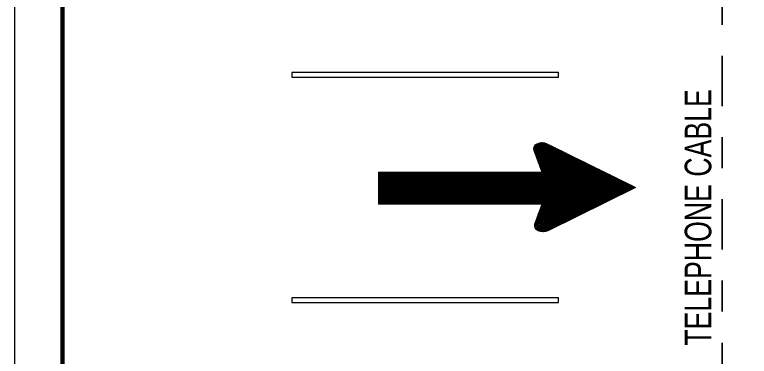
# Model space of a CAD drawing. Extents: x -7.2 to 22.3, y -5 to 5.8.
# Drawn here: x -7.166 to -4.8, y -2.483 to -1.382 of the extents above; entities that cross this region are included whole.
import ezdxf
from ezdxf.enums import TextEntityAlignment as Align

# ---------------------------------------------------------------- set-up
doc = ezdxf.new("R2010")
doc.units = 0
doc.header["$LTSCALE"] = 0.027
doc.linetypes.add('LONG_DASH_SHORT_DASH', pattern=[9.9, 6, -1.2, 1.5, -1.2])
doc.layers.add('1', color=7, linetype='Continuous', lineweight=13)
doc.layers.add('2', color=7, linetype='Continuous', lineweight=13)

msp = doc.modelspace()

# ---------------------------------------------------------------- linework, layer by layer
at = {"layer": '1', "lineweight": 25}
for points in [[(6.58439, 5.75421), (6.58439, -4.87079), (-7.16561, -4.87079), (-7.16561, 5.75421)], [(-6.27286, -1.58371), (-5.41378, -1.58371), (-5.41378, -1.56872), (-6.27286, -1.56872)], [(-6.27286, -2.3096), (-5.41378, -2.3096), (-5.41378, -2.29451), (-6.27286, -2.29451)]]:
    msp.add_lwpolyline(points, close=True, dxfattribs=at)
at = {"layer": '1', "lineweight": 106}
msp.add_lwpolyline([(-7.01184, -4.33875), (6.39292, -4.33875), (6.39292, 5.2724), (-7.01184, 5.2724)], close=True, dxfattribs=at)
at = {"layer": '1', "linetype": 'LONG_DASH_SHORT_DASH', "lineweight": 35}
msp.add_lwpolyline([(-4.90044, -0.1147), (-4.88695, -0.12902), (-4.88697, -4.08815)], dxfattribs=at)
at = {"layer": '2'}
for p, q in [((-5.467, -1.79391), (-5.49452, -1.81383)), ((-5.46359, -1.79431), (-5.49452, -1.81695)), ((-5.47127, -1.79431), (-5.49452, -1.81061)), ((-5.46026, -1.79512), (-5.49366, -1.81856)), ((-5.45761, -1.79572), (-5.49366, -1.82108)), ((-5.47659, -1.79572), (-5.49271, -1.8078)), ((-5.45505, -1.79633), (-5.49271, -1.82279)), ((-5.4523, -1.79683), (-5.491, -1.8251)), ((-5.44973, -1.79814), (-5.491, -1.82711)), ((-5.44812, -1.79924), (-5.49034, -1.82893)), ((-5.44547, -1.80045), (-5.48948, -1.83054)), ((-5.48418, -1.79874), (-5.48854, -1.80176)), ((-5.44385, -1.80116), (-5.48854, -1.83355)), ((-5.44044, -1.80236), (-5.48759, -1.83486)), ((-5.43873, -1.80357), (-5.48683, -1.83728)), ((-5.43693, -1.80478), (-5.48598, -1.83919)), ((-5.43522, -1.80528), (-5.48598, -1.841)), ((-5.43266, -1.80639), (-5.48503, -1.84342)), ((-5.43086, -1.8084), (-5.48418, -1.84563)), ((-5.42829, -1.809), (-5.48332, -1.84764)), ((-5.42583, -1.80941), (-5.48332, -1.84935)), ((-5.42402, -1.81061), (-5.48171, -1.85167)), ((-5.42231, -1.81182), (-5.48076, -1.85358)), ((-5.41976, -1.81302), (-5.48076, -1.85609)), ((-5.41738, -1.81383), (-5.47914, -1.85791)), ((-5.41539, -1.81554), (-5.47914, -1.86022)), ((-5.41292, -1.81695), (-5.4782, -1.86223)), ((-5.41121, -1.81725), (-5.47659, -1.86384)), ((-5.40866, -1.81856), (-5.47659, -1.86575)), ((-5.40676, -1.81937), (-5.47564, -1.86817)), ((-5.40448, -1.82037), (-5.47478, -1.86998)), ((-5.40259, -1.82148), (-5.47478, -1.87179)), ((-5.45068, -1.79814), (-5.16464, -1.9388)), ((-5.38294, -1.83124), (-5.61311, -1.99314)), ((-5.38019, -1.83245), (-5.60865, -1.99314)), ((-5.37858, -1.83355), (-5.60542, -1.99314)), ((-5.37687, -1.83436), (-5.60201, -1.99314)), ((-5.37431, -1.83557), (-5.5984, -1.99314)), ((-5.37251, -1.83678), (-5.59499, -1.99314)), ((-5.36995, -1.83808), (-5.59166, -1.99314)), ((-5.36729, -1.83919), (-5.5873, -1.99314)), ((-5.36568, -1.83969), (-5.58398, -1.99314)), ((-5.36312, -1.841), (-5.57952, -1.99314)), ((-5.3616, -1.84221), (-5.5763, -1.99314)), ((-5.35875, -1.84342), (-5.57269, -1.99314)), ((-5.35619, -1.84462), (-5.56927, -1.99314)), ((-5.35448, -1.84523), (-5.5651, -1.99314)), ((-5.40088, -1.82228), (-5.47317, -1.8743)), ((-5.39831, -1.82349), (-5.47317, -1.87592)), ((-5.39584, -1.8251), (-5.47222, -1.87833)), ((-5.39319, -1.82591), (-5.47127, -1.88024)), ((-5.39148, -1.82711), (-5.47051, -1.88266)), ((-5.38882, -1.82752), (-5.46956, -1.88437)), ((-5.38721, -1.82893), (-5.4688, -1.88678)), ((-5.38456, -1.83054), (-5.46795, -1.88799)), ((-5.35287, -1.84563), (-5.56159, -1.99314)), ((-5.35097, -1.84694), (-5.55723, -1.99314)), ((-5.34851, -1.84885), (-5.55391, -1.99314)), ((-5.34594, -1.84935), (-5.55049, -1.99314)), ((-5.34329, -1.85056), (-5.54689, -1.99314)), ((-5.34158, -1.85167), (-5.54356, -1.99314)), ((-5.33997, -1.85298), (-5.5392, -1.99314)), ((-5.33721, -1.85428), (-5.53569, -1.99314)), ((-5.33465, -1.85479), (-5.53237, -1.99314)), ((-5.33304, -1.85609), (-5.5281, -1.99314)), ((-5.33048, -1.8572), (-5.52469, -1.99314)), ((-5.32868, -1.85791), (-5.52118, -1.99314)), ((-5.32621, -1.85901), (-5.51672, -1.99314)), ((-5.32431, -1.86022), (-5.51339, -1.99314)), ((-5.32175, -1.86143), (-5.50989, -1.99314)), ((-5.32023, -1.86264), (-5.50581, -1.99314)), ((-5.31758, -1.86344), (-5.50324, -1.99314)), ((-5.31587, -1.86465), (-5.49888, -1.99314)), ((-5.31321, -1.86575), (-5.49527, -1.99314)), ((-5.31055, -1.86686), (-5.491, -1.99314)), ((-5.30885, -1.86817), (-5.48759, -1.99314)), ((-5.30638, -1.86877), (-5.48332, -1.99314)), ((-5.84593, -1.8898), (-5.99374, -1.99314)), ((-5.84934, -1.8898), (-5.99374, -1.99123)), ((-5.85266, -1.8898), (-5.99374, -1.98831)), ((-5.85617, -1.8898), (-5.99374, -1.9858)), ((-5.86054, -1.8898), (-5.99374, -1.98288)), ((-5.86405, -1.8898), (-5.99374, -1.97986)), ((-5.86832, -1.8898), (-5.99374, -1.97795)), ((-5.87164, -1.8898), (-5.99374, -1.97554)), ((-5.87515, -1.8898), (-5.99374, -1.97241)), ((-5.87866, -1.8898), (-5.99374, -1.9701)), ((-5.88189, -1.8898), (-5.99374, -1.96718)), ((-5.88549, -1.8898), (-5.99374, -1.96466)), ((-5.88995, -1.8898), (-5.99374, -1.96165)), ((-5.89403, -1.8898), (-5.99374, -1.95913)), ((-5.89754, -1.8898), (-5.99374, -1.95742)), ((-5.90181, -1.8898), (-5.99374, -1.95451)), ((-5.90437, -1.8898), (-5.99374, -1.95209)), ((-5.90883, -1.8898), (-5.99374, -1.94907)), ((-5.91206, -1.8898), (-5.99374, -1.94665)), ((-5.91642, -1.8898), (-5.99374, -1.94364)), ((-5.91908, -1.8898), (-5.99374, -1.94122)), ((-5.92325, -1.8898), (-5.99374, -1.9388)), ((-5.92667, -1.8898), (-5.99374, -1.93629)), ((-5.93093, -1.8898), (-5.99374, -1.93327)), ((-5.9335, -1.8898), (-5.99374, -1.93156)), ((-5.93786, -1.8898), (-5.99374, -1.92854)), ((-5.94213, -1.8898), (-5.99374, -1.92593)), ((-5.94479, -1.8898), (-5.99374, -1.92301)), ((-5.94915, -1.8898), (-5.99374, -1.9207)), ((-5.95237, -1.8898), (-5.99374, -1.91818)), ((-5.95589, -1.8898), (-5.99374, -1.91516)), ((-5.96016, -1.8898), (-5.99374, -1.91275)), ((-5.96357, -1.8898), (-5.99374, -1.91033)), ((-5.96784, -1.8898), (-5.99374, -1.90751)), ((-5.97145, -1.8898), (-5.99374, -1.9049)), ((-5.97486, -1.8898), (-5.99374, -1.90248)), ((-5.97828, -1.8898), (-5.99374, -1.89946)), ((-5.9816, -1.8898), (-5.99374, -1.89766)), ((-5.98596, -1.8898), (-5.99374, -1.89463)), ((-5.99033, -1.8898), (-5.99374, -1.89222)), ((-5.99289, -1.8898), (-5.99374, -1.8898)), ((-5.84176, -1.8898), (-5.99033, -1.99314)), ((-5.83824, -1.8898), (-5.98596, -1.99314)), ((-5.83473, -1.8898), (-5.9816, -1.99314)), ((-5.83132, -1.8898), (-5.97828, -1.99314)), ((-5.82695, -1.8898), (-5.97581, -1.99314)), ((-5.82344, -1.8898), (-5.97145, -1.99314)), ((-5.82022, -1.8898), (-5.96784, -1.99314)), ((-5.81585, -1.8898), (-5.96357, -1.99314)), ((-5.81254, -1.8898), (-5.96016, -1.99314)), ((-5.80902, -1.8898), (-5.95589, -1.99314)), ((-5.80466, -1.8898), (-5.95237, -1.99314)), ((-5.80134, -1.8898), (-5.94915, -1.99314)), ((-5.79773, -1.8898), (-5.94479, -1.99314)), ((-5.79337, -1.8898), (-5.94213, -1.99314)), ((-5.79109, -1.8898), (-5.93786, -1.99314)), ((-5.78673, -1.8898), (-5.9335, -1.99314)), ((-5.78312, -1.8898), (-5.93093, -1.99314)), ((-5.7799, -1.8898), (-5.92667, -1.99314)), ((-5.77553, -1.8898), (-5.92325, -1.99314)), ((-5.77202, -1.8898), (-5.91908, -1.99314)), ((-5.76766, -1.8898), (-5.91642, -1.99314)), ((-5.76424, -1.8898), (-5.91206, -1.99314)), ((-5.76102, -1.8898), (-5.90883, -1.99314)), ((-5.75741, -1.8898), (-5.90523, -1.99314)), ((-5.75305, -1.8898), (-5.90181, -1.99314)), ((-5.74982, -1.8898), (-5.89754, -1.99314)), ((-5.74631, -1.8898), (-5.89403, -1.99314)), ((-5.74195, -1.8898), (-5.88995, -1.99314)), ((-5.73853, -1.8898), (-5.88634, -1.99314)), ((-5.73436, -1.8898), (-5.88189, -1.99314)), ((-5.73161, -1.8898), (-5.87866, -1.99314)), ((-5.72734, -1.8898), (-5.87515, -1.99314)), ((-5.72392, -1.8898), (-5.87164, -1.99314)), ((-5.71974, -1.8898), (-5.86832, -1.99314)), ((-5.71614, -1.8898), (-5.86405, -1.99314)), ((-5.71282, -1.8898), (-5.86054, -1.99314)), ((-5.70931, -1.8898), (-5.85617, -1.99314)), ((-5.70514, -1.8898), (-5.85361, -1.99314)), ((-5.70153, -1.8898), (-5.84934, -1.99314)), ((-5.69811, -1.8898), (-5.84593, -1.99314)), ((-5.69404, -1.8898), (-5.84176, -1.99314)), ((-5.69138, -1.8898), (-5.83824, -1.99314)), ((-5.68796, -1.8898), (-5.83473, -1.99314)), ((-5.6836, -1.8898), (-5.83132, -1.99314)), ((-5.67924, -1.8898), (-5.82695, -1.99314)), ((-5.67582, -1.8898), (-5.82344, -1.99314)), ((-5.67155, -1.8898), (-5.82022, -1.99314)), ((-5.66804, -1.8898), (-5.81585, -1.99314)), ((-5.66453, -1.8898), (-5.81254, -1.99314)), ((-5.6613, -1.8898), (-5.80902, -1.99314)), ((-5.65694, -1.8898), (-5.80561, -1.99314)), ((-5.65352, -1.8898), (-5.80134, -1.99314)), ((-5.65001, -1.8898), (-5.79773, -1.99314)), ((-5.64565, -1.8898), (-5.79337, -1.99314)), ((-5.64233, -1.8898), (-5.79109, -1.99314)), ((-5.63977, -1.8898), (-5.78673, -1.99314)), ((-5.6354, -1.8898), (-5.78407, -1.99314)), ((-5.63113, -1.8898), (-5.7799, -1.99314)), ((-5.62772, -1.8898), (-5.77553, -1.99314)), ((-5.62411, -1.8898), (-5.77202, -1.99314)), ((-5.62089, -1.8898), (-5.76766, -1.99314)), ((-5.61652, -1.8898), (-5.76424, -1.99314)), ((-5.61311, -1.8898), (-5.76102, -1.99314)), ((-5.60865, -1.8898), (-5.75741, -1.99314)), ((-5.60542, -1.8898), (-5.75305, -1.99314)), ((-5.60201, -1.8898), (-5.74982, -1.99314)), ((-5.5984, -1.8898), (-5.74631, -1.99314)), ((-5.59499, -1.8898), (-5.74195, -1.99314)), ((-5.59166, -1.8898), (-5.73853, -1.99314)), ((-5.5873, -1.8898), (-5.73512, -1.99314)), ((-5.58398, -1.8898), (-5.73161, -1.99314)), ((-5.57952, -1.8898), (-5.72734, -1.99314)), ((-5.5763, -1.8898), (-5.72392, -1.99314)), ((-5.57269, -1.8898), (-5.71974, -1.99314)), ((-5.56927, -1.8898), (-5.71709, -1.99314)), ((-5.5651, -1.8898), (-5.71282, -1.99314)), ((-5.56074, -1.8898), (-5.70931, -1.99314)), ((-5.55723, -1.8898), (-5.70514, -1.99314)), ((-5.55391, -1.8898), (-5.70153, -1.99314)), ((-5.55049, -1.8898), (-5.69811, -1.99314)), ((-5.54689, -1.8898), (-5.6947, -1.99314)), ((-5.54356, -1.8898), (-5.69138, -1.99314)), ((-5.5392, -1.8898), (-5.68796, -1.99314)), ((-5.53569, -1.8898), (-5.6836, -1.99314)), ((-5.53237, -1.8898), (-5.67924, -1.99314)), ((-5.5281, -1.8898), (-5.67582, -1.99314)), ((-5.52374, -1.8898), (-5.67155, -1.99314)), ((-5.52118, -1.8898), (-5.66804, -1.99314)), ((-5.51672, -1.8898), (-5.66453, -1.99314)), ((-5.51254, -1.8898), (-5.6613, -1.99314)), ((-5.50989, -1.8898), (-5.65694, -1.99314)), ((-5.50581, -1.8898), (-5.65352, -1.99314)), ((-5.50324, -1.8898), (-5.65001, -1.99314)), ((-5.49888, -1.8898), (-5.64565, -1.99314)), ((-5.49527, -1.8898), (-5.64233, -1.99314)), ((-5.491, -1.8898), (-5.63977, -1.99314)), ((-5.48759, -1.8898), (-5.6354, -1.99314)), ((-5.48332, -1.8898), (-5.63113, -1.99314)), ((-5.48076, -1.8898), (-5.62772, -1.99314)), ((-5.47659, -1.8898), (-5.62411, -1.99314)), ((-5.47317, -1.8898), (-5.62089, -1.99314)), ((-5.4688, -1.8898), (-5.61652, -1.99314)), ((-5.26179, -1.89091), (-5.48854, -2.0511)), ((-5.2634, -1.8898), (-5.48759, -2.04748)), ((-5.26597, -1.8893), (-5.48598, -2.04436)), ((-5.26852, -1.88799), (-5.48503, -2.04034)), ((-5.27033, -1.88678), (-5.48332, -2.03782)), ((-5.27194, -1.88558), (-5.48247, -2.0337)), ((-5.30477, -1.86998), (-5.48076, -1.99314)), ((-5.27621, -1.88387), (-5.48076, -2.02635)), ((-5.2746, -1.88507), (-5.48076, -2.03068)), ((-5.27886, -1.88266), (-5.47914, -2.02323)), ((-5.28048, -1.88145), (-5.47734, -2.01961)), ((-5.30297, -1.87109), (-5.47659, -1.99314)), ((-5.28228, -1.88024), (-5.47659, -2.01669)), ((-5.28579, -1.87954), (-5.47478, -2.01236)), ((-5.3004, -1.87179), (-5.47317, -1.99314)), ((-5.2875, -1.87833), (-5.47317, -2.00955)), ((-5.28911, -1.87763), (-5.47222, -2.00572)), ((-5.29262, -1.87592), (-5.47127, -2.0022)), ((-5.29424, -1.87552), (-5.47051, -1.99908)), ((-5.29775, -1.8729), (-5.4688, -1.99314)), ((-5.29604, -1.8743), (-5.4688, -1.99505)), ((-5.25742, -1.89342), (-5.491, -2.05764)), ((-5.25477, -1.89413), (-5.491, -2.06076)), ((-5.25306, -1.89524), (-5.491, -2.06308)), ((-5.2505, -1.89655), (-5.491, -2.06569)), ((-5.24803, -1.89766), (-5.491, -2.0674)), ((-5.25904, -1.89282), (-5.49034, -2.05402)), ((-5.24614, -1.89825), (-5.48948, -2.06982)), ((-5.24462, -1.89946), (-5.48854, -2.07163)), ((-5.24282, -1.90127), (-5.48683, -2.07284)), ((-5.24016, -1.90188), (-5.48598, -2.07404)), ((-5.2375, -1.90369), (-5.48332, -2.07585)), ((-5.23494, -1.90369), (-5.48171, -2.07706)), ((-5.23333, -1.9049), (-5.47981, -2.07897)), ((-5.23067, -1.9061), (-5.47734, -2.07947)), ((-5.2283, -1.90751), (-5.47478, -2.08008)), ((-5.22649, -1.90792), (-5.47222, -2.08129)), ((-5.22469, -1.90983), (-5.4688, -2.08129)), ((-5.22213, -1.91093), (-5.46615, -2.08189)), ((-5.22042, -1.91154), (-5.46283, -2.08189)), ((-5.21881, -1.91275), (-5.45761, -2.08129)), ((-5.21606, -1.91345), (-5.4523, -2.08008)), ((-5.2135, -1.91516), (-5.44309, -2.07585)), ((-5.21103, -1.91576), (-5.43086, -2.06982)), ((-5.20923, -1.91637), (-5.41805, -2.06368)), ((-5.16464, -1.9388), (-5.44746, -2.07817)), ((-5.20762, -1.91818), (-5.40609, -2.05704)), ((-5.20496, -1.91959), (-5.39319, -2.0516)), ((-5.20249, -1.91999), (-5.38019, -2.04557)), ((-5.19984, -1.9212), (-5.36824, -2.03892)), ((-5.19813, -1.9218), (-5.35619, -2.03289)), ((-5.19633, -1.92301), (-5.34329, -2.02635)), ((-5.19452, -1.92422), (-5.33048, -2.02081)), ((-5.19206, -1.92552), (-5.31929, -2.01427)), ((-5.19035, -1.92673), (-5.30638, -2.00874)), ((-5.18693, -1.92794), (-5.29424, -2.0022)), ((-5.18608, -1.92905), (-5.28048, -1.99626)), ((-5.18352, -1.92965), (-5.26852, -1.98942)), ((-5.18096, -1.93086), (-5.25638, -1.98328)), ((-5.17839, -1.93206), (-5.24462, -1.97744)), ((-5.17593, -1.93327), (-5.23171, -1.97121)), ((-5.17403, -1.93398), (-5.21881, -1.96527)), ((-5.17251, -1.93518), (-5.20676, -1.95873)), ((-5.17052, -1.93629), (-5.19452, -1.9533)), ((-5.16815, -1.93689), (-5.18162, -1.94665)), ((-5.16635, -1.938), (-5.16881, -1.94041))]:
    msp.add_line(p, q, dxfattribs=at)
msp.add_lwpolyline([(-5.491, -2.05704), (-5.46795, -1.99314), (-5.99374, -1.99314), (-5.99374, -1.8898), (-5.46795, -1.8898), (-5.49366, -1.81937)], dxfattribs=at)
for centre, major_axis, start_param, end_param in [((-5.46666, -1.81404), (0.02802, 0), 0.9596776, 3.3984012), ((-5.46385, -2.0621), (-0.02802, 0), 6.0300865, 8.4672401)]:
    msp.add_ellipse(centre, major_axis=major_axis, ratio=0.702849, start_param=start_param, end_param=end_param, dxfattribs=at)

# ---------------------------------------------------------------- texts
at = {"layer": '1', "width": 0.75}
msp.add_text('TELEPHONE CABLE', height=0.0857, rotation=90, dxfattribs=at).set_placement((-4.92204, -2.03559), align=Align.CENTER)

doc.saveas('drawing.dxf')
